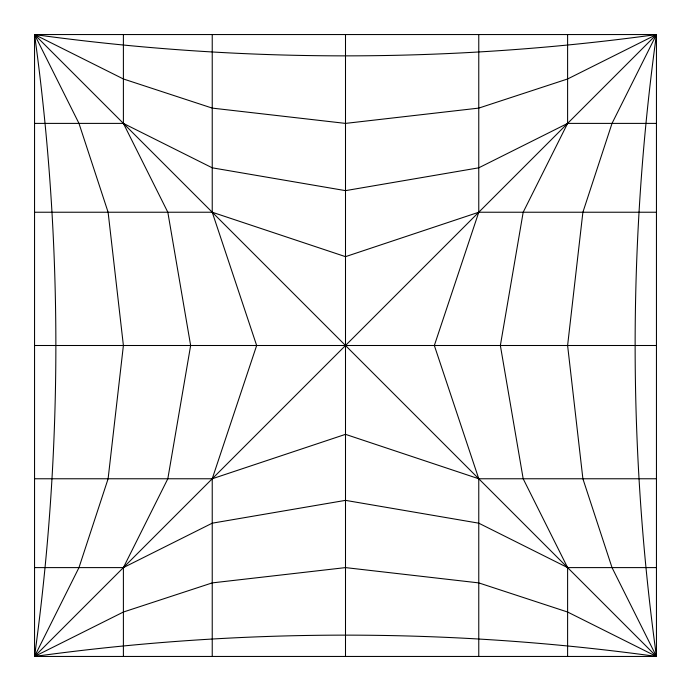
<?xml version="1.0" encoding="UTF-8"?>
<svg xmlns="http://www.w3.org/2000/svg" width="691" height="691" viewBox="0 0 691 691"><rect width="100%" height="100%" fill="white"/><g stroke="black" fill="none" stroke-linecap="round" stroke-linejoin="round"><path stroke-width="1.04" d="M34.55 656.45C62.967 450.472 62.967 240.528 34.55 34.55L656.45 34.55L656.45 656.45L34.55 656.45L34.55 34.55C240.528 62.967 450.472 62.967 656.45 34.55C628.033 240.528 628.033 450.472 656.45 656.45C450.472 628.033 240.528 628.033 34.55 656.45L78.973 567.605L108.107 478.768L123.395 345.5L108.107 212.232L78.973 123.395L34.55 34.55L123.395 78.973L212.232 108.107L345.5 123.395L478.768 108.107L567.605 78.973L656.45 34.55L612.027 123.395L582.893 212.232L567.605 345.5L582.893 478.768L612.027 567.605L656.45 656.45L567.605 612.027L478.768 582.893L345.5 567.605L212.232 582.893L123.395 612.027L34.55 656.45L656.45 34.55M34.55 123.395L123.395 123.395L212.232 167.818L345.5 190.638L478.768 167.818L567.605 123.395L656.45 123.395M34.55 212.232L212.232 212.232L345.5 256.655L478.768 212.232L656.45 212.232M34.55 345.5L656.45 345.5M34.55 478.768L212.232 478.768L345.5 434.345L478.768 478.768L656.45 478.768M34.55 567.605L123.395 567.605L212.232 523.182L345.5 500.362L478.768 523.182L567.605 567.605L656.45 567.605M34.55 34.55L656.45 656.45M567.605 34.55L567.605 123.395L523.182 212.232L500.362 345.5L523.182 478.768L567.605 567.605L567.605 656.45M478.768 34.55L478.768 212.232L434.345 345.5L478.768 478.768L478.768 656.45M345.5 34.55L345.5 656.45M212.232 34.55L212.232 212.232L256.655 345.5L212.232 478.768L212.232 656.45M123.395 34.55L123.395 123.395L167.818 212.232L190.638 345.5L167.818 478.768L123.395 567.605L123.395 656.45"/></g></svg>
